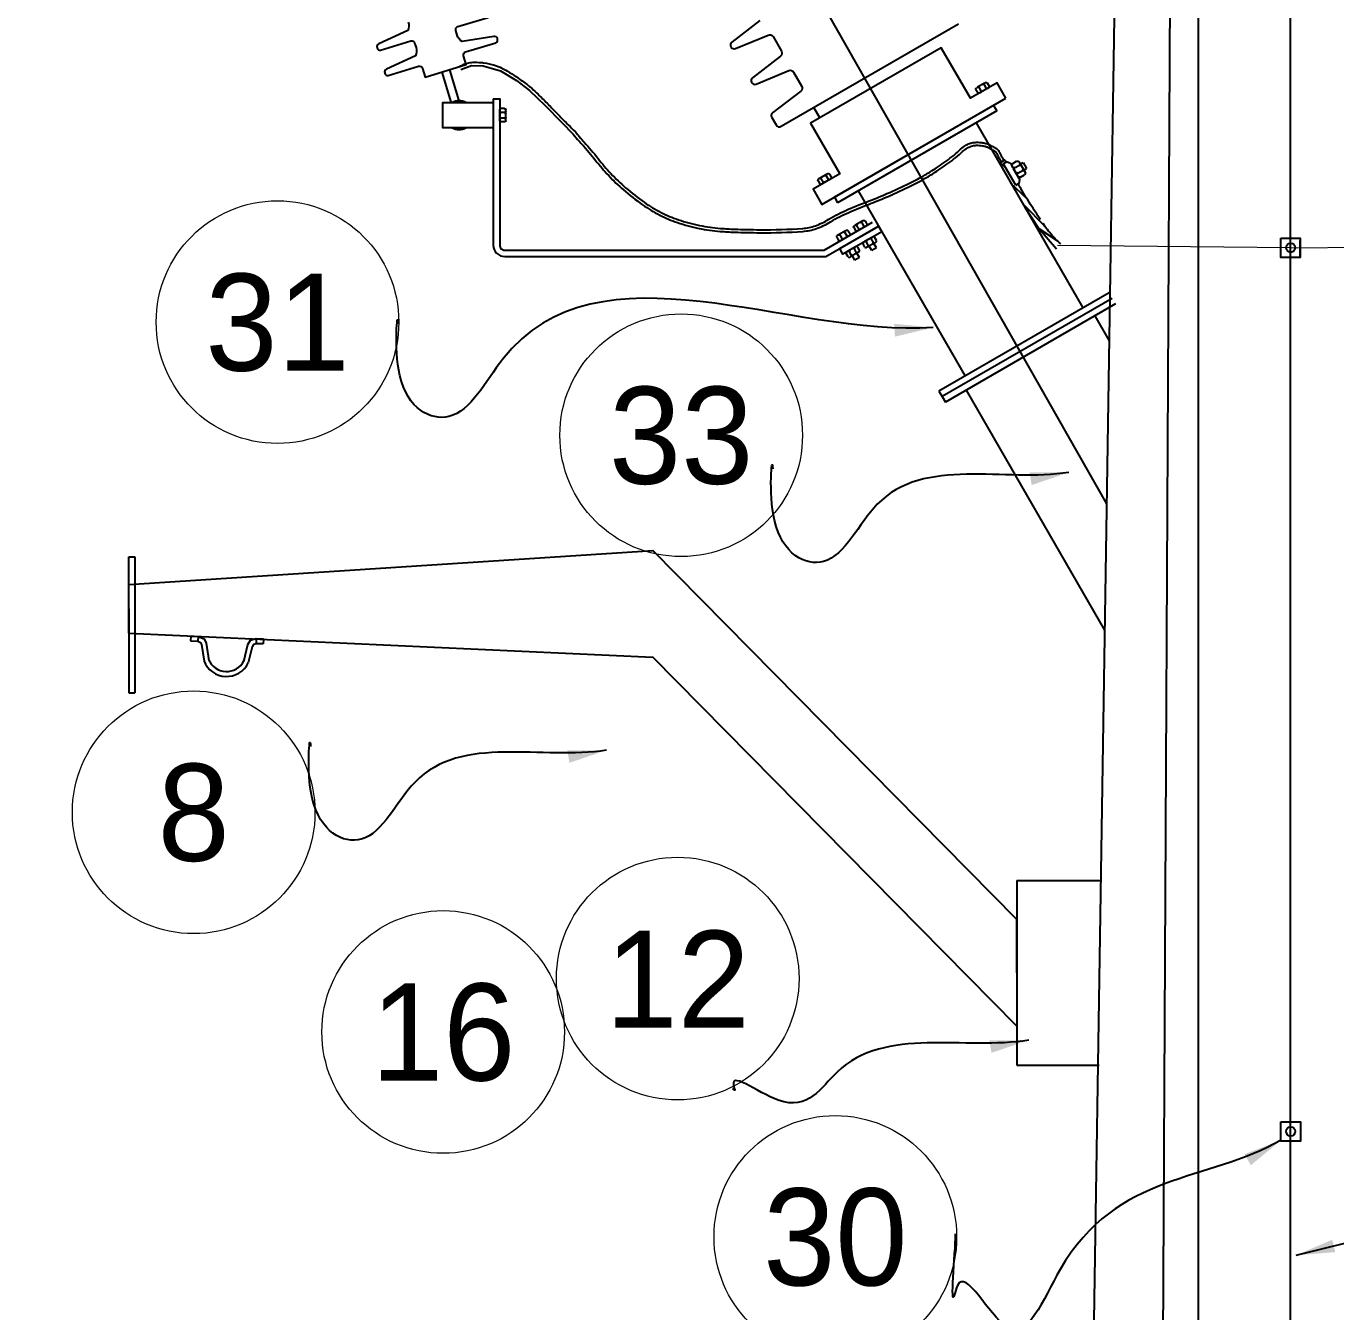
# Model space of a CAD drawing. Header units: centimetres. Extents: x 14 to 66415, y 14 to 43040.
# Drawn here: x 6099 to 8798, y 26495 to 29144 of the extents above; entities that cross this region are included whole.
import ezdxf
from ezdxf.enums import TextEntityAlignment as Align

# ---------------------------------------------------------------- set-up
doc = ezdxf.new("R2010")
doc.units = ezdxf.units.CM
doc.header["$LTSCALE"] = 10
doc.header["$MEASUREMENT"] = 0
doc.layers.get('0').update_dxf_attribs({"linetype": 'CONTINUOUS'})
doc.layers.get('DEFPOINTS').update_dxf_attribs({"color": 2, "linetype": 'CONTINUOUS'})
for name, color, linetype in [('acero', 7, 'CONTINUOUS'), ('ACERO1', 144, 'CONTINUOUS'), ('ACOTACIONES', 7, 'CONTINUOUS'), ('DIMENCIONES', 252, 'CONTINUOUS'), ('TERMINALES', 250, 'CONTINUOUS'), ('TEXT', 7, 'CONTINUOUS'), ('TEXTOS', 7, 'CONTINUOUS')]:
    doc.layers.add(name, color=color, linetype=linetype)
doc.styles.get("Standard").update_dxf_attribs({"font": ''})
doc.styles.get('Standard').set_extended_font_data('Zurich Ex BT')
doc.dimstyles.get("Standard").update_dxf_attribs({"dimtxt": 200, "dimasz": 80, "dimexe": 3, "dimexo": 10, "dimgap": 0.09, "dimtad": 0, "dimtih": 1, "dimtoh": 1, "dimzin": 0, "dimdsep": 46, "dimtxsty": 'Standard', "dimcen": 0.09, "dimclrd": 256, "dimclre": 256, "dimclrt": 256, "dimadec": 0, "dimazin": 0, "dimtfac": 1, "dimtofl": 0, "dimtmove": 0, "dimatfit": 3, "dimfxl": 0, "dimtolj": 1, "dimtzin": 0, "dimlwd": 0, "dimlwe": 0, "dimarcsym": 0})

# ---------------------------------------------------------------- blocks, each defined once
blk = doc.blocks.new('A$C6D2600F1')
for p, q in [((106.19308143341, 244.4156542100691), (96.82803513654653, 228.1949182086682)), ((104.7375784409278, 223.6283412527155), (96.82803513654653, 228.1949182086682)), ((174.101764363375, 242.8612663940503), (100.7030104034475, 115.7308953232114)), ((117.6754906492133, 246.0374625413324), (101.1647125295058, 217.4399559655021)), ((114.1026247377904, 239.8490772541163), (106.19308143341, 244.4156542100691)), ((111.0690825142292, 234.5948279959985), (107.7711206644926, 228.8825905108333)), ((134.5582812328321, 228.0389984702542), (115.9650755276716, 195.8346215133352)), ((127.5327879849547, 180.3221905455503), (163.0044561623272, 241.7609220579834)), ((127.5327879849547, 180.3221905455503), (163.0044561623272, 241.7609220579834)), ((142.9035789766676, 242.4934781668671), (127.9347716938228, 216.5667434242705)), ((137.1611390092694, 232.5472803839184), (138.131147144255, 234.2273837574685)), ((151.8294423020952, 246.5448125048424), (144.3320380605164, 243.7076386088211)), ((163.0044561623272, 241.7609220579834), (154.2114046381048, 246.3516514051607)), ((171.9883576545681, 244.0814423262873), (154.7473887879542, 227.4592618440493)), ((163.0044561623272, 241.7609220579834), (155.1892363075831, 245.8411391524669)), ((158.4089136471321, 251.9215379794259), (174.101764363375, 242.8612663940503)), ((143.6346829422873, 187.2215164823783), (96.27148008700169, 142.4963518997301)), ((117.8023103989372, 187.6080912127254), (115.9650755276716, 195.8346215133352)), ((122.590377159534, 207.3099805551892), (121.6203690245475, 205.6298771816382)), ((131.52473900927, 222.7847492121364), (128.2267771595343, 217.0725117269712)), ((131.52473900927, 222.7847492121364), (128.2267771595343, 217.0725117269712)), ((127.5327879849547, 180.3221905455503), (119.1605739862898, 185.6418318687247)), ((121.2320821738522, 184.3256112659537), (127.5327879849547, 180.3221905455503)), ((103.8674881506931, 123.4335130100199), (46.93160430434364, 66.49762916366944)), ((100.7030104034475, 115.7308953232114), (65.1460560835485, 61.24974402155203)), ((61.8060104984288, 57.42362495875568), (9.414156239421573, 22.24248224798066)), ((65.1460560835485, 61.24974402155203), (11.6775357649949, 3.670169462566264e-06))]:
    blk.add_line(p, q)
for centre, radius, start, end in [((112.6523862503836, 226.0643905108327), 5.6364, 149.9999999999997, 239.9999999999998), ((115.9503481001193, 231.7766279959978), 5.6364, 59.99999999999996, 149.9999999999998), ((121.5867481001187, 241.5391591677799), 5.6364, 150, 240.0000000000001), ((122.5567562351043, 243.2192625413318), 5.6364, 59.99999999999968, 149.9999999999999), ((132.2798734233784, 235.3654803839181), 5.6364, 240, 329.9999999999996), ((133.2498815583658, 237.0455837574682), 5.6364, 329.9999999999999, 59.99999999999993), ((145.3192893577316, 241.0987671280736), 2.789422077583306, 110.7276862473639, 149.9999999999859), ((152.8166935993113, 243.935941024095), 2.789422077584391, 59.99999999999996, 110.7276862473762), ((-1802.071561288651, 1286.137541354616), 2216.54831534117, 332.0090751342652, 332.1869229739183), ((106.0459781153968, 214.6217559655015), 5.6364, 149.9999999999999, 240), ((107.0159862503833, 216.3018593390516), 5.6364, 59.99999999999945, 150), ((116.7391034386565, 208.4480771816379), 5.6364, 240, 329.9999999999999), ((120.5552850250815, 188.0575422497905), 2.789422077584391, 189.2723137526237, 240), ((123.3455115736433, 219.8907117269691), 5.6364, 239.9999999999998, 330.0000000000007), ((117.709111573643, 210.1281805551898), 5.6364, 329.9999999999999, 59.99999999999996), ((-914.1550025095266, 773.4986771249041), 1191.270586882748, 327.05120470189, 329.9999999999951), ((-1802.071561486085, 1286.137541467924), 2216.548315568822, 329.9999999999978, 330.1926976526802), ((-13416.09731989112, 8876.479351945556), 16089.4871755773, 326.8696490514493, 327.0512047018784), ((-146.14678822725, 187.035457264069), 226.6184724553926, 310.1583544481041, 318.880369387199), ((-222.8004317275081, 253.9509555416616), 328.3704501836081, 318.8803693872003, 326.2085419456835)]:
    blk.add_arc(centre, radius, start, end)
at = {"layer": 'ACOTACIONES'}
for p, q in [((129.4616734233787, 230.484214798028), (118.7685481001181, 236.6578935818907)), ((136.0680815583655, 241.9268493433592), (125.374956235104, 248.1005281272228)), ((113.9209034386577, 203.5668115957487), (103.2277781153971, 209.7404903796105)), ((120.5273115736436, 215.0094461410808), (109.8341862503821, 221.1831249249426))]:
    blk.add_line(p, q, dxfattribs=at)
blk = doc.blocks.new('CABEZA')
for p, q in [((-13.11034425570301, 9.631827519107901), (-13.11034425570324, 2.5)), ((-10.61034425570301, 12.1318275191079), (-8.139253060748388, 12.1318275191079)), ((-10.61034425570301, 0), (-8.139253060748388, 0)), ((-8.139253060748388, 12.13182751910836), (8.139253060747933, 12.13182751910745)), ((-8.139253060748388, -4.547473508864641e-13), (8.139253060747933, 4.547473508864641e-13)), ((-5.639253060748388, 9.631827519107901), (-5.639253060748388, 2.499999999999545)), ((5.63925306074816, 9.631827519107901), (5.639253060747933, 2.500000000000455)), ((8.139253060747933, 12.13182751910745), (10.61034425570301, 12.13182751910745)), ((8.139253060747933, 4.547473508864641e-13), (10.61034425570301, 4.547473508864641e-13)), ((13.11034425570301, 9.631827519107446), (13.11034425570324, 2.500000000000455))]:
    blk.add_line(p, q)
for centre, start, end in [((-10.61034425570301, 9.631827519107901), 90, 180), ((-10.61034425570301, 2.5), 180, 270), ((-8.139253060748388, 9.631827519107901), 1.323110747488823e-12, 90), ((-8.139253060748388, 2.5), 270, 359.9999999999987), ((-3.139253060748388, 9.631827519108356), 90, 180), ((-3.139253060748388, 2.499999999999545), 180, 270), ((3.13925306074816, 9.631827519107901), 1.323110747488823e-12, 90), ((3.13925306074816, 2.5), 270, 359.9999999999987), ((8.139253060747933, 9.631827519107446), 90, 180), ((8.139253060747933, 2.500000000000455), 180, 270), ((10.61034425570301, 9.631827519107446), 0, 90), ((10.61034425570301, 2.500000000000455), 270, 0)]:
    blk.add_arc(centre, 2.5, start, end)
blk = doc.blocks.new('*D236')
at = {"layer": 'DEFPOINTS', "color": 0}
for p in [(8705.020548392731, 39543.11331224097), (8128.818595855019, 35222.29572403606), (6924.684028137299, 35043.11331224097), (8621.72447101149, 32058.30826499289), (8705.020548392728, 4623.113312240981)]:
    blk.add_point(p, dxfattribs=at)
at = {"layer": 'DIMENCIONES', "lineweight": 0}
for start, end in [(91.36411113231877, 104.2915403848167), (105.3305287754246, 118.2567125808818)]:
    blk.add_arc((8705.02054839273, 31911.80465441163), 3360.26186660673, start, end, dxfattribs=at)
at = {"layer": 'DIMENCIONES'}
for points in [[(8624.867498855427, 35284.44660291017), (8625.184934433073, 35257.78182566067), (8705.020548392731, 35272.06652101835)], [(7120.647406408187, 34859.97335764659), (7107.744082682128, 34883.31035291015), (7044.184758754463, 34832.9318841002)]]:
    blk.add_solid(points, dxfattribs=at)
at = {"layer": 'DIMENCIONES', "insert": (7846.065551101745, 35160.42838220779), "char_height": 25, "attachment_point": 5}
blk.add_mtext('\\A1;30°', dxfattribs=at)
blk = doc.blocks.new('*D238')
at = {"layer": 'DEFPOINTS', "color": 0}
for p in [(8725.020548392728, 30813.11331224097), (1899.656651750268, 21013.11331224097), (8725.020548392728, 21013.11331224097)]:
    blk.add_point(p, dxfattribs=at)
at = {"layer": 'DIMENCIONES', "lineweight": 0}
for p, q in [((8715.020548392728, 30813.11331224097), (1896.65665175027, 30813.11331224097)), ((1899.65665175027, 30613.11331224097), (1899.656651750269, 26830.5771505419)), ((1899.656651750268, 21213.11331224097), (1899.656651750269, 26627.00732003343)), ((8715.020548392728, 21013.11331224097), (1896.656651750268, 21013.11331224097))]:
    blk.add_line(p, q, dxfattribs=at)
at = {"layer": 'DIMENCIONES'}
for points in [[(1866.323318416937, 30613.11331224097), (1932.989985083604, 30613.11331224097), (1899.65665175027, 30813.11331224097)], [(1866.323318416935, 21213.11331224097), (1932.989985083602, 21213.11331224097), (1899.656651750268, 21013.11331224097)]]:
    blk.add_solid(points, dxfattribs=at)
at = {"layer": 'DIMENCIONES', "insert": (1899.656651750265, 26728.79223528766), "char_height": 200, "attachment_point": 5}
blk.add_mtext('\\A1;9800.00', dxfattribs=at)
blk = doc.blocks.new('*D243')
at = {"layer": 'DEFPOINTS', "color": 0}
for p in [(1104.010890707847, 39543.11331224097), (8705.020548392728, 39543.11331224097), (8705.020548392728, 4623.113312240981)]:
    blk.add_point(p, dxfattribs=at)
at = {"layer": 'DIMENCIONES', "lineweight": 0}
for p, q in [((8695.020548392728, 39543.11331224097), (1101.010890707846, 39543.11331224097)), ((1104.010890707847, 39343.11331224097), (1104.010890707843, 22037.26060037656)), ((1104.010890707839, 4823.113312240984), (1104.010890707843, 21833.69076986809)), ((8695.020548392728, 4623.113312240981), (1101.010890707839, 4623.113312240984))]:
    blk.add_line(p, q, dxfattribs=at)
at = {"layer": 'DIMENCIONES'}
for points in [[(1070.677557374513, 39343.11331224097), (1137.34422404118, 39343.11331224097), (1104.010890707847, 39543.11331224097)], [(1070.677557374506, 4823.113312240984), (1137.344224041172, 4823.113312240984), (1104.010890707839, 4623.113312240984)]]:
    blk.add_solid(points, dxfattribs=at)
at = {"layer": 'DIMENCIONES', "insert": (1104.010890707839, 21935.47568512232), "char_height": 200, "attachment_point": 5}
blk.add_mtext('\\A1;34920.00', dxfattribs=at)

msp = doc.modelspace()

# ---------------------------------------------------------------- linework, layer by layer
at = {"layer": 'acero'}
for p, q in [((6438.531957158062, 27887.03466562736), (6438.113311619905, 27877.04343267476)), ((8215.504511737556, 27383.11331224097), (8250.504511737556, 27383.11331224097))]:
    msp.add_line(p, q, dxfattribs=at)
at = {"layer": 'ACERO1'}
for p, q in [((8505.020548392728, 39543.11331224097), (7955.020548392728, 4623.113312240981)), ((8505.020548392728, 39543.11331224097), (7955.020548392728, 4623.113312240981)), ((8330.020548392728, 4623.113312240981), (8510.258048392658, 39543.11331224097)), ((8515.020548392728, 4623.113312240981), (8515.020548392728, 39543.11331224097)), ((8705.020548392728, 4623.113312240981), (8705.020548392728, 39543.11331224097)), ((8705.020548392728, 4623.113312240981), (8705.020548392728, 39543.11331224097)), ((6310.504511737556, 27993.11331224097), (7390.504511737556, 28063.65914790971)), ((6310.504511737556, 27943.11331224097), (6310.504511737556, 28050.11331224094)), ((6310.504511737556, 28050.11331224094), (6323.204511737509, 28050.11331224094)), ((6323.204511737509, 28050.11331224094), (6323.204511737509, 27770.11331224094)), ((8140.504511737556, 27303.11331224097), (7390.504511737556, 28063.65914790971)), ((6310.504511737556, 27893.11331224097), (6310.504511737556, 27993.11331224097)), ((6310.504511737556, 27943.11331224097), (6310.504511737556, 27770.11331224094)), ((6310.504511737556, 27893.11331224097), (7390.504511737556, 27843.65914790971)), ((6438.531957158062, 27887.03466562736), (6453.518806587032, 27886.40669731998)), ((6453.518806587032, 27886.40669731998), (6453.100161048642, 27876.41546436738)), ((6573.413602018205, 27881.38295086079), (6572.994956480048, 27871.39171790819)), ((6588.400451447174, 27880.75498255341), (6573.413602018205, 27881.38295086079)), ((6588.400451447174, 27880.75498255341), (6587.981805909018, 27870.76374960081)), ((6438.113311619905, 27877.04343267476), (6453.100161048642, 27876.41546436738)), ((6587.981805909018, 27870.76374960081), (6572.994956480048, 27871.39171790819)), ((8140.504511737556, 27083.11331224097), (7390.504511737556, 27843.65914790971)), ((6310.504511737556, 27770.11331224094), (6323.204511737509, 27770.11331224094)), ((8140.504511737556, 27383.11331224097), (8140.504511737556, 27003.11331224097)), ((8140.504511737556, 27383.11331224097), (8313.497066147684, 27383.11331224097)), ((8140.504511737556, 27193.11331224097), (8140.504511737556, 27303.11331224097)), ((8140.504511737556, 27003.11331224097), (8310.504511737556, 27003.11331224097))]:
    msp.add_line(p, q, dxfattribs=at)
for points in [[(6453.518806587032, 27886.40669731998), (6465.875948717876, 27881.68593158778), (6470.470554885978, 27872.39057519699), (6475.651451022422, 27836.87078034149)], [(6573.413602018205, 27881.38295086079), (6560.70485618111, 27877.71247814155), (6555.348745838215, 27868.83406959787), (6547.21457683068, 27833.87219313365)], [(6453.100161048642, 27876.41546436738), (6458.513796289859, 27874.01277023913), (6460.803915061115, 27869.37962664109), (6465.756158054166, 27835.42745879888)], [(6572.994956480048, 27871.39171790819), (6567.399298491597, 27869.4503273561), (6564.729618352081, 27865.02500572497), (6556.954441932321, 27831.60613316031)]]:
    msp.add_lwpolyline(points, dxfattribs=at)
for radius in [50, 40]:
    msp.add_arc((6512.210267687857, 27853.92112523252), radius, 201.7078053485568, 333.4934677231496, dxfattribs=at)
at = {"layer": 'DIMENCIONES'}
for p, q in [((8724.971371554595, 28667.22779899843), (8724.971371554595, 28701.97812529099)), ((8724.971371554595, 28701.97812529099), (8724.971371554595, 28667.22779899843))]:
    msp.add_line(p, q, dxfattribs=at)
for points in [[(8684.971371554595, 28707.22779899843), (8724.971371554595, 28707.22779899843), (8724.971371554595, 28667.22779899843), (8684.971371554595, 28667.22779899843)], [(8685.047973598877, 26886.43155370948), (8725.047973598877, 26886.43155370948), (8725.047973598877, 26846.43155370948), (8685.047973598877, 26846.43155370948)]]:
    msp.add_lwpolyline(points, close=True, dxfattribs=at)
for centre in [(8704.971371554595, 28687.22779899843), (8705.047973598877, 26866.43155370948)]:
    msp.add_circle(centre, 9.500000000000455, dxfattribs=at)
at = {"layer": 'TERMINALES'}
for p, q in [((6840.12419219088, 30772.72075504858), (8325.729997080343, 28159.7932180098)), ((6955.713647577504, 29049.11219168142), (6975.235572502657, 28984.97265215054)), ((6971.594811432587, 29053.94588538584), (6991.116736357741, 28989.80634585481)), ((7734.896725926839, 28954.95133670636), (7722.555306045047, 28976.32730298377)), ((8092.69316462212, 28980.62169518314), (7764.730672350212, 28791.27246198368)), ((8099.281480412057, 28969.21039750676), (7771.318988134444, 28779.86116430729)), ((8092.69316462212, 28980.62169518314), (8099.281480412057, 28969.21039750676)), ((8056.78113552212, 28944.67281194411), (8277.04876406031, 28563.15808805281)), ((7813.819333024381, 28804.3987498698), (8034.086961562571, 28422.88402597849)), ((7764.730672350212, 28791.27246198368), (7771.318988134444, 28779.86116430729)), ((7841.96559502912, 28681.41258246505), (7836.550369012344, 28690.79202905799)), ((7851.347179755627, 28686.82904293099), (7845.931953738851, 28696.20848952407)), ((7807.244369041466, 28661.36627329171), (7801.829143019218, 28670.74571988465)), ((7816.625953762152, 28666.78273375765), (7807.244369041466, 28661.36627329171)), ((7816.625953762152, 28666.78273375765), (7811.210727745725, 28676.16218035073)), ((7851.347179755627, 28686.82904293099), (7841.96559502912, 28681.41258246505)), ((8330.780701150943, 28594.18023639628), (7980.355024471937, 28391.86187763517)), ((8337.36901693506, 28582.76893871975), (7986.943340256053, 28380.45057995863)), ((8337.36901693506, 28582.76893871975), (7986.943340256053, 28380.45057995863)), ((8343.957332718943, 28571.35764104336), (7993.53165604017, 28369.03928228225)), ((8301.456987834827, 28546.82005548071), (8331.019311652344, 28495.61660863874)), ((7980.355024471937, 28391.86187763517), (7986.943340256053, 28380.45057995863)), ((8036.032000930223, 28393.57686784475), (8321.621198602545, 27898.92186738485)), ((7986.943340256053, 28380.45057995863), (7993.53165604017, 28369.03928228225))]:
    msp.add_line(p, q, dxfattribs=at)
at = {"layer": 'TERMINALES', "lineweight": 5}
for p, q in [((8705.069725231093, 28687.22779899843), (8224.481163358956, 28691.65710174806)), ((8704.971371554595, 28687.22779899843), (9185.559933426848, 28691.65710174806))]:
    msp.add_line(p, q, dxfattribs=at)
at = {"layer": 'TERMINALES'}
for points in [[(6886.723831773212, 29151.86966425455, -0.2010768075294152), (6885.611141361587, 29134.67238993144), (6825.698059326096, 29107.36611511798, 0.3760080610920715), (6822.155658169941, 29099.51502817457), (6822.358709220367, 29098.8479012857, 0.3760080610922364), (6829.674439684313, 29094.30166548067), (6891.96352091647, 29113.80156386782, -0.3760080610921219), (6899.791000602941, 29108.93731024167), (6902.610399555706, 29099.67413813407, -0.2010768075294152), (6901.497709149786, 29082.47686381095), (6841.584627114295, 29055.17058899735, 0.3760080610920715), (6838.042225952318, 29047.31950205394), (6838.245277008566, 29046.65237516507, 0.3760080610922364), (6845.561007466691, 29042.10613936018), (6907.850088704668, 29061.60603774733, -0.3760080610921219), (6915.677568391257, 29056.74178412119), (6921.197316930222, 29038.60657813137), (7006.111142073816, 29064.45149893589), (7000.591393534851, 29082.58670492571, -0.3760080610921219), (7004.381592372607, 29090.98699029862), (7066.9721828404, 29109.49627616188, 0.3760080610922978), (7070.514583996555, 29117.34736310529), (7070.311532946012, 29118.01448999417, 0.3760080610920716), (7062.995802487654, 29122.56072579905), (6998.029212817724, 29111.85781636224, -0.2010768075294344), (6987.5242246993, 29125.51905893859), (6984.704825746536, 29134.78223104619, -0.3760080610921219), (6988.495024590462, 29143.18251641911), (7051.085615057906, 29161.69180228237, 0.3760080610922978)], [(7611.41601086437, 29155.33300193441), (7553.432822163973, 29110.72290225471, 0.3760080610921807), (7551.571760077786, 29101.33531556326), (7551.959173158102, 29100.66429642691, 0.3760080610921645), (7561.019592755067, 29097.58223012795), (7628.644666694396, 29125.49209469093, -0.3760080610921722), (7638.338879832823, 29122.19443200614), (7655.722920657427, 29092.08439005997, -0.3760080610921723), (7653.731673740491, 29082.0401238661), (7595.748485051619, 29037.43002418625, 0.3760080610921807), (7593.887422959611, 29028.04243749495), (7594.274836039927, 29027.3714183586, 0.3760080610921645), (7603.335255637008, 29024.28935205964), (7670.960329576221, 29052.19921662261, -0.3760080610921722), (7680.654542720236, 29048.90155393769), (7697.505821921222, 29019.71428218203, -0.3776250492511423), (7695.479616767552, 29009.64327767586), (7637.711564730445, 28965.7172921289, 0.3776250492511427), (7635.685359576775, 28955.64628762273), (7644.562328511907, 28940.27092640907, 0.4142135623730955), (7655.177371352271, 28937.42663425284), (8020.896589065611, 29148.57472305048, 0.414213562373095)], [(6991.484878016927, 29059.77659293021, -0.04967797592436857), (7005.949447300809, 29066.92555970709, -0.08026531293333643), (7016.97114578326, 29069.15480445117, -0.01876613763182254), (7031.87723195093, 29069.18241442043, -0.02897512107831123), (7041.910173940996, 29068.24048137401, -0.03166009665219825), (7064.710467518598, 29063.2652191721, -0.04889554772522725), (7079.440667631163, 29057.45246947256, -0.01945677379933043), (7095.275367095193, 29048.5436269403, -0.01624181073403213), (7113.286145695543, 29036.64375245113, -0.006716077240054848), (7134.757355854905, 29020.99604058028, -0.02353716204530652), (7141.020607273618, 29015.82383912617, -0.00851447769843199), (7154.121476155997, 29003.51172011382, -0.005813279124959803), (7172.667050401156, 28985.05393068459, -0.001294841354379432), (7190.740436922817, 28966.54727847948, 0.00139719842994949), (7207.448109859193, 28949.44608460726, 0.00365528506686005), (7216.260945501563, 28940.60616751049, -0.002187490692863857), (7231.176582289219, 28925.73227908717, -0.02934181125862279), (7233.922964566445, 28922.62459240716, -0.01360052753621433), (7240.472094690951, 28913.96708714914, -0.005024386131134474), (7249.14193277742, 28904.69956353285, -0.01905136265958681), (7277.700452337333, 28871.06375969517, 0.02057694686171117), (7304.238093087042, 28840.00064202621, 0.02817816768073643), (7334.379354098288, 28810.98842079948, 0.02400399729001868), (7373.108264926064, 28780.80805561774, 0.03570483575961038), (7407.650852399238, 28759.98014378034, 0.03720528086818751), (7443.355826510175, 28745.01714498161, 0.02978134086650184), (7487.093560563691, 28733.24517277266, 0.03103202712411581), (7530.132179109205, 28727.12172787818, 0.01135537980420324), (7559.17757310631, 28725.47671651111, 0.006323964825884907), (7611.398972749535, 28724.3685221146, 0.02017539469605964), (7699.548028684163, 28727.17041759774, 0.06681631055187494), (7725.72346258146, 28732.62798654723, 0.05336782152996172), (7753.524780492822, 28745.90780785446, -0.03808958841876236), (7791.838740796025, 28765.66569141949, -0.00815004154559347), (7838.634341522644, 28784.55607555785, 0.01103853565360991), (7873.105534442526, 28798.70347272103, 0.01121059713528021), (7919.739655305457, 28820.31401574881, 0.01596498406303866), (7951.617548609443, 28837.24751269161, 0.01831421558077059), (7975.222328862001, 28851.94299593299, 0.01316080058165947), (8006.713594762201, 28874.41491156576, 0.03316950732284186), (8022.155925952771, 28887.75328144162, -0.04909476289753246), (8032.884342255944, 28896.44009910007, -0.03904957860351669), (8041.329153093102, 28901.10252775201, -0.05339110623117908), (8048.035743530665, 28903.32292243627, -0.02017017351833928), (8052.640024286986, 28904.12609318817, -0.02313622256918692), (8056.700079774309, 28904.47654339507, -0.02606268878745203), (8063.7270742369, 28904.39028564309, -0.02574294109156825), (8070.794066733506, 28903.56780129885, -0.0251086911455818), (8078.740591818874, 28901.8112851731, -0.05230391786713151), (8082.387496576353, 28900.38728039151, -0.004229141409897871), (8084.850443620991, 28899.08861261974, -0.00161668678551548), (8091.253087425663, 28895.6163461721, -0.003298440630793796), (8098.743411529518, 28891.45841047728, -0.01754039016454622), (8100.1185641294, 28890.61826464334, -0.1000831079814963), (8101.644405725703, 28889.09969599095, -0.0276055360826709), (8105.57435625029, 28882.43958577797, -0.001110013573134311), (8107.236531158269, 28879.21281981653, 0.0007583668668678816), (8109.666114731517, 28874.48813065137, 0.002667708959075176), (8111.105704914604, 28871.7351800092, 0.001470824997840862), (8113.757987364021, 28866.76382283411)], [(6994.782653801667, 29054.49667396948), (7017.216230834892, 29062.9344505458), (7040.97039397835, 29062.08664655212), (7076.601582031755, 29051.91239164436), (7109.687628566346, 29031.56403357476), (7136.835275964404, 29011.21559963234), (7168.224637033709, 28980.69298665498), (7203.007482351561, 28945.08332209683), (7226.761645495368, 28921.34352043366), (7235.684157654934, 28909.96704486584, -0.005189306492024742), (7244.55341007089, 28900.49262536406, -0.0190513626582489), (7272.805000605586, 28867.21831800831, 0.02057694686327642), (7299.675317659799, 28835.76579258246, 0.02817816768075026), (7330.32170148642, 28806.26736957369, 0.02400399729000145), (7369.521808272286, 28775.71981446388, 0.03570483575990475), (7404.824805677228, 28754.43340335572, 0.03720528086788356), (7441.383040684683, 28739.11282575958, 0.02978134086419613), (7485.83623316075, 28727.14828855365, 0.03103202712659987), (7529.639131251548, 28720.91610355819, 0.01135537980430193), (7558.966793594474, 28719.25510567577, 0.006323964825853711), (7611.345622785913, 28718.14357045449, 0.02017539469606817), (7699.996602690371, 28720.96142003378, 0.06681631055175945), (7727.793545857363, 28726.75707310693, 0.05336782152981669), (7756.790578114975, 28740.60804981455, -0.03808958841883477), (7794.262787125132, 28759.93185598454, -0.008150041545690581), (7840.870213170361, 28778.74627802732, 0.01103853565341855), (7875.59565998608, 28792.99802408212, 0.01121059713479463), (7922.483027361392, 28814.72592312413, 0.01596498406402815), (7954.711912138446, 28831.8458663005, 0.0183142155814889), (7978.703704616812, 28846.78228937009, 0.01316080058128856), (8010.461683203059, 28869.4445290407, 0.03316950732236351), (8026.528385091398, 28883.32220139077, -0.0490947628985449), (8036.308990626072, 28891.24157499238, -0.03904957860247363), (8043.903855911864, 28895.43474381229, -0.05339110623307965), (8049.351929334516, 28897.23847305075, -0.02017017351445636), (8053.461630936887, 28897.95536941347, -0.02313622257425466), (8056.948019121133, 28898.25630260639, -0.02606268878365118), (8063.326523227675, 28898.17800520243, -0.02574294109538922), (8069.757217349543, 28897.42957576156, -0.02510869114604245), (8077.093638803286, 28895.80791818786, -0.05230391786495057), (8079.530654534756, 28894.85633807148, -0.004229141418549426), (8081.900450816203, 28893.60678702702, -0.001616686784276691), (8088.267706996587, 28890.15371191133, -0.003298440630603638), (8095.686220587755, 28886.0356387763, -0.0151626363667954), (8096.555444242491, 28885.5102474671, -0.02697089340748156), (8100.046602957009, 28879.57657811312, -0.00111001345666381), (8101.696120308421, 28876.37438414276, 0.0007583669212847083), (8104.134339842654, 28871.63290107048, 0.002667708922203425), (8105.604711976193, 28868.82108562109, 0.001470825009050937), (8108.27423402766, 28863.81741505909, 0.001470825009050937)], [(7061.908008433238, 28993.73760638679), (7061.908008433238, 28692.63463260875, 0.4142135623731139), (7085.459940450906, 28669.08270058884), (7747.421174860152, 28669.0827005887), (7850.170413490443, 28728.40500116981)], [(7061.908008433238, 28993.73760638679), (7075.084640001471, 28993.73760638664), (7075.084640001471, 28692.63463260875, 0.4142135623730994), (7085.459940450906, 28682.25933215937), (7743.890507070988, 28682.25933215923), (7843.582097706327, 28739.8162988462)]]:
    msp.add_lwpolyline(points, format="xyb", dxfattribs=at)
for points in [[(8118.301194845058, 28995.40649832335), (8100.144419058517, 29026.85495648686), (8045.104200917936, 28995.07747172953), (7984.927458314516, 29099.30664735679), (7715.829341872886, 28943.94277739157), (7776.006084481778, 28839.71360176431), (7720.965866346669, 28807.93611700683), (7739.122642127273, 28776.48765884347)], [(7061.908008433238, 28934.30025557602), (6958.155003939115, 28934.30025557602), (6958.155003939115, 28986.17675782247), (7061.908008433238, 28986.17675782247)], [(7862.401677379676, 28720.25166109823), (7782.432740906312, 28674.08157409889), (7775.844425116258, 28685.49287177528), (7855.813361595443, 28731.66295877461)]]:
    msp.add_lwpolyline(points, close=True, dxfattribs=at)
for start, end in [(61.3055864732672, 118.6944135267328), (241.3055864732672, 298.6944135267328)]:
    msp.add_arc((6991.44000598538, 28960.23850669932), 29.56960628047627, start, end, dxfattribs=at)
at = {"layer": 'TEXT', "lineweight": 5}
for centre in [(6617.18126227177, 28533.90599647675), (7449.066277165257, 28300.86097065207), (6444.469120400783, 27523.9683492935), (7441.906039650377, 27181.3865587263), (6958.607600127871, 27071.31871371348)]:
    msp.add_circle(centre, 250, dxfattribs=at)
at = {"layer": 'TEXTOS', "lineweight": 5}
msp.add_circle((7766.724848725426, 26649.13713378213), 250, dxfattribs=at)

# ---------------------------------------------------------------- block references
at = {"layer": 'TERMINALES', "yscale": 1.037530044995947, "zscale": 1.037530044928992}
for p, xscale, rotation in [((8073.188597778382, 29011.29200581294), -1.037530047701603, 29.99999990909557), ((7075.084640001471, 28960.23850669932), -1.037530044850428, 270), ((7747.921687627037, 28823.49906768075), -1.037530047701603, 29.99999990909557), ((7821.315037450928, 28726.96040561139), -1.037530047701603, 29.99999990909557), ((7786.593811451748, 28706.91409643805), -1.037530047701603, 29.99999990909557), ((7799.770443025802, 28684.09150108513), 1.037530047701603, 209.9999999090955), ((7834.491669013223, 28704.13781025847), 1.037530047701603, 209.9999999090955)]:
    msp.add_blockref('CABEZA', p, dxfattribs=dict(at, xscale=xscale, rotation=rotation))
at = {"layer": 'TERMINALES', "xscale": -0.7262710311915725, "yscale": 0.726271031453507, "zscale": 0.7262710314502943}
msp.add_blockref('A$C6D2600F1', (8231.273559030902, 28685.06924855894), dxfattribs=at)

# ---------------------------------------------------------------- texts
at = {"layer": 'TEXTOS', "lineweight": 5}
for s, p in [('31', (6617.18126227177, 28533.90599647675)), ('33', (7449.066277165257, 28300.86097065207)), ('8', (6444.469120400783, 27523.9683492935)), ('12', (7441.906039650377, 27181.3865587263)), ('16', (6958.607600127871, 27071.31871371348)), ('30', (7766.724848725426, 26649.13713378213))]:
    msp.add_text(s, height=200, dxfattribs=at).set_placement(p, align=Align.MIDDLE)

# ---------------------------------------------------------------- dimensions: what is measured, and where the dimension line sits
at = {"layer": 'DIMENCIONES'}
for base, p1, p2, picture, middle in [((1104.010890707847, 39543.11331224097), (8705.020548392728, 4623.113312240981), (8705.020548392728, 39543.11331224097), '*D243', (1104.010890707839, 21935.47568512232)), ((1899.656651750268, 21013.11331224097), (8725.020548392728, 30813.11331224097), (8725.020548392728, 21013.11331224097), '*D238', (1899.656651750265, 26728.79223528766))]:
    dim = msp.add_linear_dim(base=base, p1=p1, p2=p2, angle=90, dimstyle='Standard', override={"dimtxt": 200, "dimasz": 200}, dxfattribs=at)
    dim.commit()
    dim.dimension.update_dxf_attribs({"geometry": picture, "text_midpoint": middle, "dimtype": 160})
dim = msp.add_angular_dim_2l(base=(8128.818595855019, 35222.29572403606), line1=((6924.684028137301, 35043.11331224097), (8621.72447101149, 32058.30826499288)), line2=((8705.020548392728, 4623.113312240981), (8705.020548392728, 39543.11331224097)), dimstyle='Standard', override={"dimtxt": 25}, dxfattribs=at)
dim.commit()
dim.dimension.update_dxf_attribs({"geometry": '*D236', "text_midpoint": (7846.065551101745, 35160.42838220779)})

# ---------------------------------------------------------------- leaders
at = {"layer": 'TEXTOS', "path_type": 1}
for points in [[(7968.61716292362, 28523.06868106469), (7081.171443188388, 28457.26389856725), (6970.329485446273, 28339.50870928085), (6869.291110609483, 28424.25206615553), (6865.759373949782, 28530.61863019764), (6865.75937440031, 28530.61861662958)], [(8248.09886333911, 28224.37485473107), (7853.225790196157, 28158.57007223363), (7742.383832454507, 28040.81488294723), (7641.345457617717, 28125.55823982191), (7637.813720957667, 28231.92480386402), (7637.813721408194, 28231.92479029596)], [(7295.454559760692, 27652.00632745829), (6900.581486617739, 27586.20154496086), (6789.739528876089, 27468.44635567446), (6688.7011540393, 27553.18971254914), (6685.169417379249, 27659.55627659125), (6685.169417829777, 27659.55626302319)], [(8165.303470733634, 27054.52236656776), (7770.430397591146, 26988.71758407033), (7649.196674973529, 26930.82950142758), (7558.550065012241, 26955.70575165861), (7559.64072296425, 26951.2099654787), (7555.018328803068, 26954.39622979997)], [(8716.279739624879, 26611.24115645296), (9430.956606355787, 26788.45634224977), (9969.71250755008, 26927.87874875758)], [(8685.495780178637, 26848.58443296143), (8230.130059733347, 26581.91777691107), (8119.288101991697, 26464.16258762467), (8018.249727154907, 26548.90594449935), (8012.240612304595, 26530.4452442313), (8014.717990945384, 26655.2724949734)]]:
    msp.add_leader(points, dimstyle='Standard', override={"dimgap": 0.09, "dimtad": 0}, dxfattribs=at)

doc.saveas('drawing.dxf')
